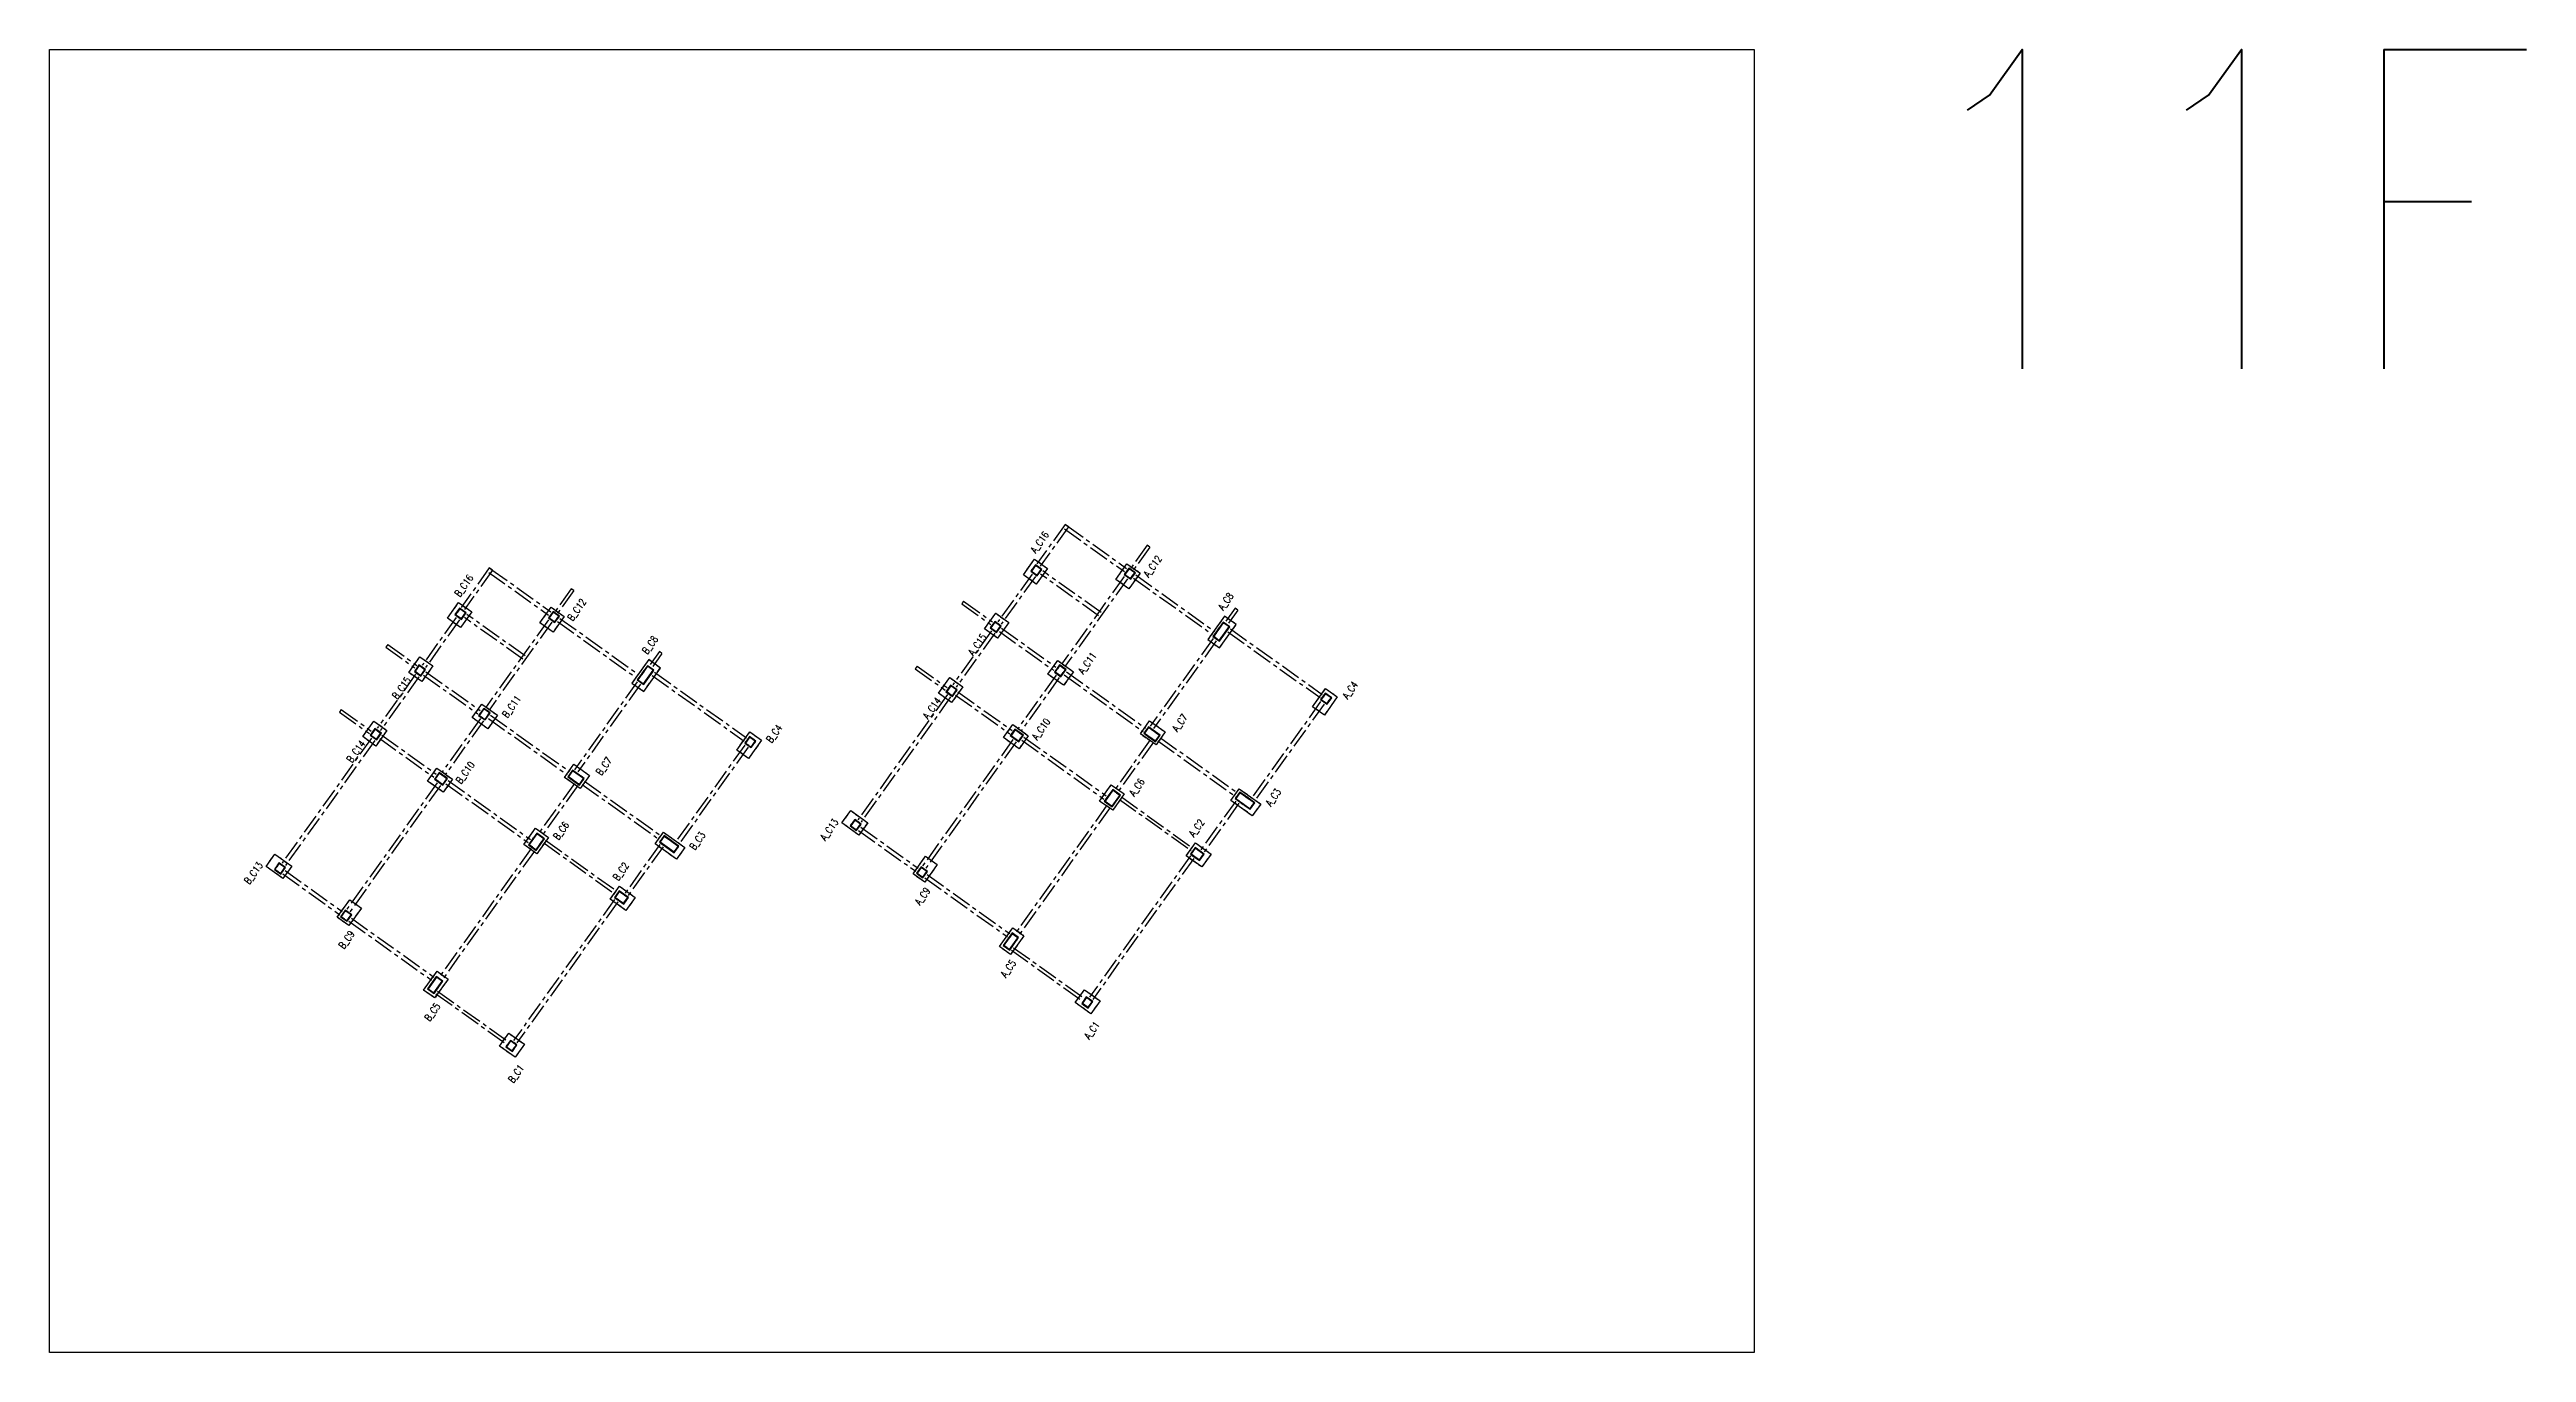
# Model space of a CAD drawing. Header units: millimetres. Extents: x 50002 to 69886, y 27475 to 200427.
# Drawn here: x 50002 to 65498, y 128184 to 136340 of the extents above; entities that cross this region are included whole.
import ezdxf
from ezdxf.enums import TextEntityAlignment as Align

# ---------------------------------------------------------------- set-up
doc = ezdxf.new("R2010")
doc.units = ezdxf.units.MM
doc.header["$LTSCALE"] = 100
doc.header["$MEASUREMENT"] = 0
doc.linetypes.add('CENTER', pattern=[2, 1.25, -0.25, 0.25, -0.25])
doc.linetypes.add('HIDDEN', pattern=[0.375, 0.25, -0.125])
for name, color, linetype in [('TC-COLUMN', 1, 'Continuous'), ('TC-TC', 4, 'Continuous'), ('TC-虛柱', 4, 'HIDDEN'), ('TC-虛鋼柱', 4, 'HIDDEN'), ('TC-鋼柱', 11, 'Continuous')]:
    doc.layers.add(name, color=color, linetype=linetype)
doc.layers.add('TC-鋼粱(隱藏)', color=183, linetype='CENTER', plot=False)
doc.styles.get("Standard").update_dxf_attribs({"font": 'txt.shx', "width": 0.8, "bigfont": 'ae.shx'})

msp = doc.modelspace()

# ---------------------------------------------------------------- linework, layer by layer
at = {"layer": 'Defpoints'}
msp.add_lwpolyline([(50002, 136340), (60666, 136340), (60666, 128184), (50002, 128184)], close=True, dxfattribs=at)
at = {"layer": 'TC-COLUMN'}
for points in [[(56094, 133052), (56164, 133150), (56245, 133092), (56175, 132994)], [(56673, 133023), (56742, 133121), (56824, 133063), (56754, 132965)], [(52491, 132780), (52561, 132878), (52643, 132820), (52573, 132722)], [(53070, 132751), (53140, 132849), (53221, 132791), (53152, 132693)], [(55851, 132713), (55921, 132811), (56003, 132753), (55933, 132655)], [(57248, 132646), (57321, 132594), (57426, 132740), (57353, 132793)], [(52249, 132441), (52319, 132539), (52400, 132481), (52330, 132383)], [(53645, 132374), (53719, 132322), (53823, 132468), (53750, 132521)], [(56309, 132515), (56407, 132445), (56346, 132360), (56248, 132430)], [(55564, 132310), (55633, 132408), (55715, 132350), (55645, 132252)], [(57904, 132226), (57985, 132340), (58058, 132288), (57977, 132174)], [(52707, 132243), (52804, 132173), (52743, 132088), (52646, 132158)], [(51961, 132039), (52031, 132136), (52112, 132078), (52042, 131980)], [(54301, 131955), (54383, 132068), (54456, 132016), (54374, 131902)], [(56028, 132114), (56125, 132044), (56067, 131963), (55970, 132033)], [(56884, 132138), (56982, 132068), (56924, 131987), (56826, 132056)], [(52425, 131842), (52523, 131772), (52465, 131691), (52367, 131761)], [(53282, 131866), (53380, 131796), (53321, 131715), (53224, 131784)], [(56571, 131636), (56644, 131738), (56725, 131680), (56653, 131578)], [(55014, 131576), (55120, 131500), (55064, 131423), (54959, 131499)], [(57392, 131640), (57445, 131713), (57579, 131617), (57526, 131544)], [(52969, 131364), (53042, 131466), (53123, 131408), (53050, 131306)], [(53790, 131368), (53842, 131441), (53976, 131345), (53924, 131272)], [(51411, 131304), (51517, 131228), (51462, 131151), (51356, 131227)], [(55477, 131128), (55404, 131180), (55482, 131290), (55555, 131238)], [(57210, 131223), (57112, 131292), (57171, 131374), (57268, 131304)], [(53608, 130951), (53510, 131021), (53568, 131102), (53666, 131032)], [(51874, 130856), (51801, 130908), (51880, 131018), (51953, 130966)], [(55944, 130725), (56029, 130843), (56098, 130793), (56014, 130675)], [(52342, 130453), (52426, 130571), (52495, 130521), (52411, 130403)], [(56516, 130304), (56419, 130374), (56477, 130455), (56574, 130385)], [(52914, 130032), (52816, 130102), (52874, 130183), (52972, 130113)]]:
    msp.add_lwpolyline(points, close=True, dxfattribs=at)
at = {"layer": 'TC-虛柱'}
for points in [[(56094, 133052), (56164, 133150), (56245, 133092), (56175, 132994)], [(56673, 133023), (56742, 133121), (56824, 133063), (56754, 132965)], [(52491, 132780), (52561, 132878), (52643, 132820), (52573, 132722)], [(53070, 132751), (53140, 132849), (53221, 132791), (53152, 132693)], [(55851, 132713), (55921, 132811), (56003, 132753), (55933, 132655)], [(57248, 132646), (57321, 132594), (57426, 132740), (57353, 132793)], [(52249, 132441), (52319, 132539), (52400, 132481), (52330, 132383)], [(53645, 132374), (53719, 132322), (53823, 132468), (53750, 132521)], [(56309, 132515), (56407, 132445), (56346, 132360), (56248, 132430)], [(55564, 132310), (55633, 132408), (55715, 132350), (55645, 132252)], [(57904, 132226), (57985, 132340), (58058, 132288), (57977, 132174)], [(52707, 132243), (52804, 132173), (52743, 132088), (52646, 132158)], [(51961, 132039), (52031, 132136), (52112, 132078), (52042, 131980)], [(54301, 131955), (54383, 132068), (54456, 132016), (54374, 131902)], [(56028, 132114), (56125, 132044), (56067, 131963), (55970, 132033)], [(56884, 132138), (56982, 132068), (56924, 131987), (56826, 132056)], [(52425, 131842), (52523, 131772), (52465, 131691), (52367, 131761)], [(53282, 131866), (53380, 131796), (53321, 131715), (53224, 131784)], [(56571, 131636), (56644, 131738), (56725, 131680), (56653, 131578)], [(55014, 131576), (55120, 131500), (55064, 131423), (54959, 131499)], [(57392, 131640), (57445, 131713), (57579, 131617), (57526, 131544)], [(52969, 131364), (53042, 131466), (53123, 131408), (53050, 131306)], [(53790, 131368), (53842, 131441), (53976, 131345), (53924, 131272)], [(51411, 131304), (51517, 131228), (51462, 131151), (51356, 131227)], [(55477, 131128), (55404, 131180), (55482, 131290), (55555, 131238)], [(57210, 131223), (57112, 131292), (57171, 131374), (57268, 131304)], [(53608, 130951), (53510, 131021), (53568, 131102), (53666, 131032)], [(51874, 130856), (51801, 130908), (51880, 131018), (51953, 130966)], [(55944, 130725), (56029, 130843), (56098, 130793), (56014, 130675)], [(52342, 130453), (52426, 130571), (52495, 130521), (52411, 130403)], [(56516, 130304), (56419, 130374), (56477, 130455), (56574, 130385)], [(52914, 130032), (52816, 130102), (52874, 130183), (52972, 130113)]]:
    msp.add_lwpolyline(points, close=True, dxfattribs=at)
at = {"layer": 'TC-虛鋼柱'}
for points in [[(56181, 133045), (56210, 133086), (56170, 133115), (56140, 133074)], [(56180, 133050), (56206, 133085), (56170, 133111), (56145, 133075)], [(56766, 133024), (56795, 133065), (56754, 133094), (56725, 133054)], [(56765, 133029), (56791, 133064), (56755, 133090), (56729, 133054)], [(52579, 132773), (52608, 132814), (52567, 132843), (52538, 132803)], [(52578, 132778), (52604, 132813), (52568, 132839), (52542, 132803)], [(53163, 132753), (53192, 132793), (53152, 132822), (53123, 132782)], [(53163, 132757), (53188, 132793), (53152, 132818), (53127, 132782)], [(55927, 132690), (55956, 132731), (55915, 132760), (55886, 132719)], [(55926, 132694), (55952, 132730), (55916, 132755), (55891, 132720)], [(57385, 132726), (57344, 132755), (57280, 132666), (57321, 132637)], [(57381, 132726), (57345, 132751), (57285, 132667), (57320, 132641)], [(52325, 132418), (52354, 132459), (52313, 132488), (52284, 132447)], [(52324, 132422), (52349, 132458), (52314, 132484), (52288, 132448)], [(53783, 132454), (53742, 132483), (53678, 132394), (53719, 132365)], [(53778, 132454), (53743, 132479), (53682, 132395), (53718, 132369)], [(55651, 132291), (55680, 132332), (55639, 132361), (55610, 132320)], [(55650, 132295), (55676, 132331), (55640, 132357), (55615, 132321)], [(56329, 132414), (56361, 132459), (56321, 132488), (56289, 132443)], [(56329, 132419), (56357, 132458), (56321, 132484), (56293, 132444)], [(52727, 132143), (52759, 132187), (52718, 132216), (52686, 132172)], [(52726, 132147), (52755, 132187), (52719, 132212), (52690, 132172)], [(57994, 132242), (58023, 132282), (57983, 132311), (57954, 132271)], [(57994, 132246), (58019, 132282), (57983, 132307), (57958, 132271)], [(52049, 132019), (52078, 132060), (52037, 132089), (52008, 132048)], [(52048, 132023), (52073, 132059), (52038, 132085), (52012, 132049)], [(54392, 131970), (54421, 132010), (54380, 132039), (54351, 131999)], [(54391, 131974), (54417, 132010), (54381, 132035), (54355, 131999)], [(56065, 132007), (56094, 132048), (56041, 132086), (56012, 132045)], [(56065, 132011), (56090, 132047), (56042, 132081), (56017, 132046)], [(56920, 132007), (56949, 132048), (56876, 132100), (56847, 132060)], [(56920, 132012), (56945, 132047), (56877, 132096), (56851, 132060)], [(52463, 131735), (52492, 131776), (52439, 131814), (52410, 131773)], [(52462, 131740), (52488, 131775), (52440, 131810), (52414, 131774)], [(53318, 131736), (53347, 131776), (53274, 131829), (53245, 131788)], [(53317, 131740), (53343, 131776), (53274, 131824), (53249, 131789)], [(56649, 131599), (56702, 131672), (56653, 131707), (56600, 131634)], [(56649, 131603), (56697, 131671), (56653, 131703), (56605, 131635)], [(57513, 131584), (57542, 131625), (57448, 131692), (57419, 131651)], [(57512, 131588), (57537, 131624), (57449, 131688), (57423, 131652)], [(53047, 131327), (53099, 131400), (53050, 131435), (52998, 131362)], [(53046, 131331), (53095, 131400), (53051, 131431), (53002, 131363)], [(53910, 131312), (53939, 131353), (53846, 131420), (53817, 131379)], [(53909, 131317), (53935, 131352), (53846, 131416), (53821, 131380)], [(55051, 131451), (55080, 131492), (55039, 131521), (55010, 131480)], [(55050, 131455), (55076, 131491), (55040, 131517), (55014, 131481)], [(57196, 131263), (57225, 131304), (57168, 131345), (57139, 131304)], [(57195, 131268), (57221, 131303), (57169, 131341), (57143, 131305)], [(51448, 131179), (51477, 131220), (51437, 131249), (51408, 131208)], [(51448, 131183), (51473, 131219), (51437, 131245), (51412, 131209)], [(55465, 131155), (55494, 131195), (55454, 131224), (55425, 131184)], [(55465, 131159), (55490, 131195), (55454, 131220), (55429, 131185)], [(51863, 130883), (51892, 130924), (51851, 130953), (51822, 130912)], [(51862, 130887), (51888, 130923), (51852, 130948), (51826, 130913)], [(53594, 130991), (53623, 131032), (53566, 131073), (53537, 131032)], [(53593, 130996), (53619, 131031), (53566, 131069), (53541, 131033)], [(56009, 130703), (56064, 130781), (56024, 130810), (55968, 130732)], [(56008, 130707), (56060, 130780), (56024, 130805), (55972, 130733)], [(52407, 130431), (52462, 130509), (52421, 130538), (52366, 130460)], [(52406, 130436), (52458, 130508), (52422, 130534), (52370, 130461)], [(56499, 130340), (56529, 130381), (56488, 130410), (56459, 130369)], [(56499, 130345), (56524, 130380), (56489, 130406), (56463, 130370)], [(52897, 130068), (52926, 130109), (52885, 130138), (52856, 130098)], [(52896, 130073), (52922, 130108), (52886, 130134), (52860, 130098)]]:
    msp.add_lwpolyline(points, close=True, dxfattribs=at)
at = {"layer": 'TC-鋼柱'}
for points in [[(56181, 133045), (56210, 133086), (56170, 133115), (56140, 133074)], [(56180, 133050), (56206, 133085), (56170, 133111), (56145, 133075)], [(56766, 133024), (56795, 133065), (56754, 133094), (56725, 133054)], [(56765, 133029), (56791, 133064), (56755, 133090), (56729, 133054)], [(52579, 132773), (52608, 132814), (52567, 132843), (52538, 132803)], [(52578, 132778), (52604, 132813), (52568, 132839), (52542, 132803)], [(53163, 132753), (53192, 132793), (53152, 132822), (53123, 132782)], [(53163, 132757), (53188, 132793), (53152, 132818), (53127, 132782)], [(55927, 132690), (55956, 132731), (55915, 132760), (55886, 132719)], [(55926, 132694), (55952, 132730), (55916, 132755), (55891, 132720)], [(57385, 132726), (57344, 132755), (57280, 132666), (57321, 132637)], [(57381, 132726), (57345, 132751), (57285, 132667), (57320, 132641)], [(52325, 132418), (52354, 132459), (52313, 132488), (52284, 132447)], [(52324, 132422), (52349, 132458), (52314, 132484), (52288, 132448)], [(53783, 132454), (53742, 132483), (53678, 132394), (53719, 132365)], [(53778, 132454), (53743, 132479), (53682, 132395), (53718, 132369)], [(55651, 132291), (55680, 132332), (55639, 132361), (55610, 132320)], [(55650, 132295), (55676, 132331), (55640, 132357), (55615, 132321)], [(56329, 132414), (56361, 132459), (56321, 132488), (56289, 132443)], [(56329, 132419), (56357, 132458), (56321, 132484), (56293, 132444)], [(52727, 132143), (52759, 132187), (52718, 132216), (52686, 132172)], [(52726, 132147), (52755, 132187), (52719, 132212), (52690, 132172)], [(57994, 132242), (58023, 132282), (57983, 132311), (57954, 132271)], [(57994, 132246), (58019, 132282), (57983, 132307), (57958, 132271)], [(52049, 132019), (52078, 132060), (52037, 132089), (52008, 132048)], [(52048, 132023), (52073, 132059), (52038, 132085), (52012, 132049)], [(54392, 131970), (54421, 132010), (54380, 132039), (54351, 131999)], [(54391, 131974), (54417, 132010), (54381, 132035), (54355, 131999)], [(56065, 132007), (56094, 132048), (56041, 132086), (56012, 132045)], [(56065, 132011), (56090, 132047), (56042, 132081), (56017, 132046)], [(56920, 132007), (56949, 132048), (56876, 132100), (56847, 132060)], [(56920, 132012), (56945, 132047), (56877, 132096), (56851, 132060)], [(52463, 131735), (52492, 131776), (52439, 131814), (52410, 131773)], [(52462, 131740), (52488, 131775), (52440, 131810), (52414, 131774)], [(53318, 131736), (53347, 131776), (53274, 131829), (53245, 131788)], [(53317, 131740), (53343, 131776), (53274, 131824), (53249, 131789)], [(56649, 131599), (56702, 131672), (56653, 131707), (56600, 131634)], [(56649, 131603), (56697, 131671), (56653, 131703), (56605, 131635)], [(57513, 131584), (57542, 131625), (57448, 131692), (57419, 131651)], [(57512, 131588), (57537, 131624), (57449, 131688), (57423, 131652)], [(53047, 131327), (53099, 131400), (53050, 131435), (52998, 131362)], [(53046, 131331), (53095, 131400), (53051, 131431), (53002, 131363)], [(53910, 131312), (53939, 131353), (53846, 131420), (53817, 131379)], [(53909, 131317), (53935, 131352), (53846, 131416), (53821, 131380)], [(55051, 131451), (55080, 131492), (55039, 131521), (55010, 131480)], [(55050, 131455), (55076, 131491), (55040, 131517), (55014, 131481)], [(57196, 131263), (57225, 131304), (57168, 131345), (57139, 131304)], [(57195, 131268), (57221, 131303), (57169, 131341), (57143, 131305)], [(51448, 131179), (51477, 131220), (51437, 131249), (51408, 131208)], [(51448, 131183), (51473, 131219), (51437, 131245), (51412, 131209)], [(55465, 131155), (55494, 131195), (55454, 131224), (55425, 131184)], [(55465, 131159), (55490, 131195), (55454, 131220), (55429, 131185)], [(51863, 130883), (51892, 130924), (51851, 130953), (51822, 130912)], [(51862, 130887), (51888, 130923), (51852, 130948), (51826, 130913)], [(53594, 130991), (53623, 131032), (53566, 131073), (53537, 131032)], [(53593, 130996), (53619, 131031), (53566, 131069), (53541, 131033)], [(56009, 130703), (56064, 130781), (56024, 130810), (55968, 130732)], [(56008, 130707), (56060, 130780), (56024, 130805), (55972, 130733)], [(52407, 130431), (52462, 130509), (52421, 130538), (52366, 130460)], [(52406, 130436), (52458, 130508), (52422, 130534), (52370, 130461)], [(56499, 130340), (56529, 130381), (56488, 130410), (56459, 130369)], [(56499, 130345), (56524, 130380), (56489, 130406), (56463, 130370)], [(52897, 130068), (52926, 130109), (52885, 130138), (52856, 130098)], [(52896, 130073), (52922, 130108), (52886, 130134), (52860, 130098)]]:
    msp.add_lwpolyline(points, close=True, dxfattribs=at)
at = {"layer": 'TC-鋼粱(隱藏)'}
for p, q in [((56356, 133367), (56179, 133120)), ((56376, 133352), (56200, 133106)), ((56351, 133339), (56726, 133072)), ((56376, 133352), (56356, 133367)), ((56366, 133360), (56740, 133092)), ((56868, 133237), (56767, 133094)), ((56885, 133225), (56783, 133083)), ((56885, 133225), (56868, 133237)), ((52753, 133095), (52577, 132848)), ((52773, 133080), (52597, 132834)), ((52749, 133067), (53123, 132800)), ((52773, 133080), (52753, 133095)), ((52763, 133088), (53138, 132820)), ((53266, 132965), (53164, 132823)), ((53282, 132953), (53266, 132965)), ((56149, 133056), (55935, 132758)), ((56169, 133042), (55956, 132743)), ((56565, 132795), (56201, 133056)), ((56580, 132816), (56215, 133076)), ((56725, 133041), (56333, 132492)), ((56746, 133026), (56353, 132477)), ((56783, 133031), (57277, 132678)), ((56797, 133051), (57291, 132698)), ((52977, 132544), (52613, 132804)), ((53282, 132953), (53180, 132811)), ((55720, 132887), (55709, 132870)), ((55709, 132870), (55890, 132741)), ((55720, 132887), (55901, 132757)), ((57419, 132843), (57361, 132762)), ((57436, 132831), (57378, 132750)), ((57436, 132831), (57419, 132843)), ((52546, 132784), (52333, 132486)), ((52567, 132770), (52353, 132471)), ((52963, 132524), (52598, 132784)), ((53123, 132769), (52730, 132220)), ((53143, 132755), (52751, 132205)), ((53180, 132759), (53674, 132406)), ((53195, 132779), (53689, 132426)), ((55895, 132701), (55653, 132363)), ((55915, 132686), (55674, 132348)), ((55944, 132696), (56284, 132454)), ((55958, 132717), (56298, 132474)), ((57281, 132653), (56888, 132104)), ((57374, 132694), (57950, 132283)), ((57389, 132714), (57964, 132303)), ((52118, 132615), (52106, 132599)), ((52106, 132599), (52287, 132469)), ((52118, 132615), (52299, 132485)), ((53817, 132571), (53759, 132490)), ((53833, 132559), (53775, 132478)), ((53833, 132559), (53817, 132571)), ((57301, 132639), (56909, 132090)), ((52292, 132429), (52051, 132091)), ((52313, 132414), (52071, 132077)), ((52341, 132424), (52681, 132182)), ((52356, 132445), (52696, 132202)), ((53678, 132381), (53286, 131832)), ((53699, 132367), (53306, 131818)), ((53772, 132422), (54347, 132011)), ((53786, 132442), (54362, 132031)), ((55430, 132480), (55418, 132464)), ((55418, 132464), (55605, 132330)), ((55430, 132480), (55617, 132346)), ((56299, 132424), (56058, 132086)), ((56319, 132409), (56078, 132072)), ((56349, 132425), (56843, 132072)), ((56364, 132445), (56858, 132092)), ((51827, 132208), (51816, 132192)), ((51816, 132192), (52003, 132058)), ((51827, 132208), (52014, 132074)), ((55619, 132302), (55059, 131519)), ((55639, 132287), (55079, 131504)), ((55669, 132299), (56009, 132057)), ((55684, 132320), (56023, 132077)), ((57954, 132258), (57521, 131652)), ((57975, 132243), (57541, 131637)), ((52016, 132030), (51457, 131247)), ((52081, 132048), (52421, 131805)), ((52697, 132152), (52455, 131814)), ((52717, 132137), (52476, 131800)), ((52747, 132153), (53241, 131800)), ((52761, 132173), (53255, 131820)), ((56098, 132036), (56613, 131668)), ((56951, 132032), (57433, 131688)), ((52037, 132015), (51477, 131232)), ((52067, 132027), (52406, 131785)), ((54352, 131986), (53919, 131380)), ((54372, 131972), (53939, 131366)), ((56029, 132021), (55464, 131230)), ((56049, 132006), (55484, 131215)), ((56084, 132016), (56598, 131648)), ((56888, 132018), (56667, 131709)), ((56908, 132004), (56687, 131695)), ((56936, 132012), (57418, 131667)), ((52427, 131749), (51861, 130958)), ((52447, 131734), (51881, 130943)), ((52481, 131744), (52996, 131376)), ((52496, 131764), (53010, 131396)), ((53286, 131746), (53065, 131437)), ((53306, 131732), (53085, 131423)), ((53334, 131740), (53816, 131395)), ((53348, 131760), (53830, 131416)), ((56617, 131610), (56044, 130808)), ((56637, 131595), (56064, 130793)), ((56695, 131646), (57143, 131326)), ((56707, 131662), (57154, 131342)), ((57423, 131636), (57205, 131331)), ((57443, 131622), (57225, 131317)), ((55063, 131451), (55421, 131196)), ((55078, 131472), (55435, 131216)), ((53015, 131338), (52441, 130536)), ((53035, 131323), (52461, 130521)), ((53093, 131374), (53540, 131054)), ((53104, 131390), (53552, 131071)), ((53820, 131364), (53602, 131059)), ((53841, 131350), (53622, 131045)), ((57139, 131292), (56508, 130408)), ((57160, 131277), (56528, 130394)), ((51461, 131180), (51818, 130924)), ((51475, 131200), (51833, 130944)), ((55478, 131155), (55994, 130786)), ((55492, 131175), (56009, 130806)), ((53537, 131020), (52905, 130136)), ((53557, 131005), (52926, 130122)), ((51875, 130883), (52392, 130514)), ((51890, 130903), (52406, 130534)), ((56020, 130702), (56459, 130387)), ((56032, 130718), (56471, 130404)), ((52418, 130430), (52857, 130116)), ((52429, 130446), (52869, 130132))]:
    msp.add_line(p, q, dxfattribs=at)

# ---------------------------------------------------------------- texts
at = {"layer": 'Defpoints', "color": 3, "width": 0.8}
msp.add_text('11F', height=2000, rotation=360, dxfattribs=at).set_placement((61589, 136340), align=Align.TOP_LEFT)
at = {"layer": 'TC-TC', "width": 0.8}
for s, p in [('A_C16', (56196, 133256)), ('A_C12', (56903, 133105)), ('B_C16', (52594, 132984)), ('B_C12', (53300, 132833)), ('A_C8', (57360, 132885)), ('B_C8', (53758, 132613)), ('A_C15', (55806, 132615)), ('A_C11', (56494, 132499)), ('B_C15', (52203, 132343)), ('A_C4', (58138, 132330)), ('B_C11', (52892, 132227)), ('A_C14', (55522, 132217)), ('B_C4', (54535, 132058)), ('A_C10', (56205, 132086)), ('A_C7', (57073, 132126)), ('B_C14', (51919, 131946)), ('B_C10', (52602, 131814)), ('B_C7', (53470, 131854)), ('A_C6', (56804, 131722)), ('A_C3', (57658, 131659)), ('B_C6', (53202, 131450)), ('B_C3', (54055, 131387)), ('A_C13', (54880, 131457)), ('A_C2', (57178, 131467)), ('B_C13', (51277, 131185)), ('B_C2', (53576, 131195)), ('A_C9', (55463, 131040)), ('B_C9', (51860, 130768)), ('A_C5', (56000, 130587)), ('B_C5', (52397, 130315)), ('A_C1', (56523, 130201)), ('B_C1', (52920, 129929))]:
    msp.add_text(s, height=45, rotation=54.44, dxfattribs=at).set_placement(p, align=Align.MIDDLE_CENTER)

doc.saveas('drawing.dxf')
